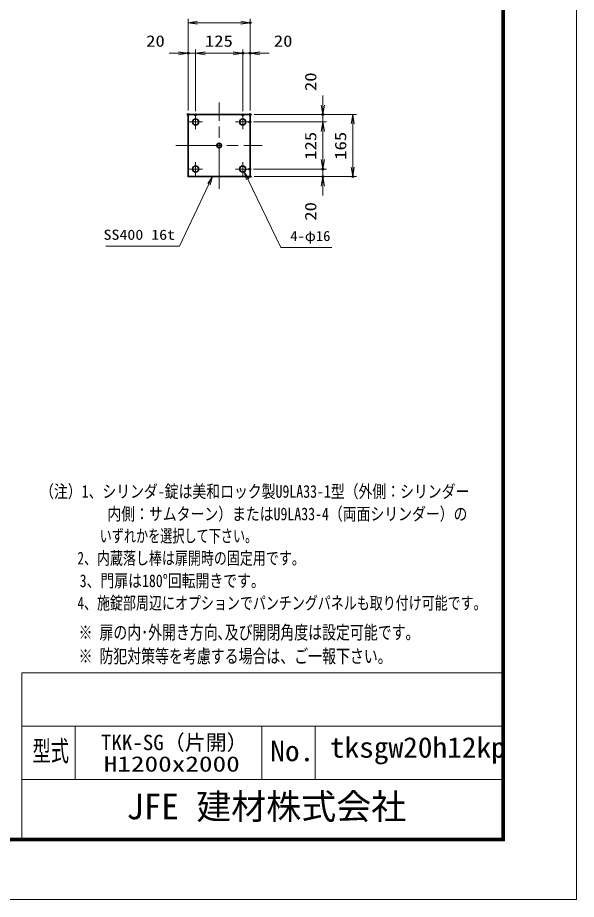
# Model space of a CAD drawing. Units: millimetres at full size, with parts at other scales. Extents: x -5940 to 5940, y -4200 to 4200.
# Drawn here: x 2976 to 5940, y -4200 to 478 of the extents above; entities that cross this region are included whole.
import ezdxf
from ezdxf.enums import TextEntityAlignment as Align

# ---------------------------------------------------------------- set-up
doc = ezdxf.new("R2010")
doc.units = ezdxf.units.MM
doc.header["$LTSCALE"] = 20
doc.header["$PDMODE"] = 32
doc.header["$PDSIZE"] = 10
doc.linetypes.add('USER1', pattern=[18, 12, -1.5, 3, -1.5])
doc.linetypes.add('USER2', pattern=[9, 6, -0.75, 1.5, -0.75])
for name, color, linetype, lineweight in [('0-0_D-TTL', 7, 'Continuous', 18), ('0-1_軸線', 200, 'USER1', 15), ('0-3_外形線', 7, 'Continuous', 35), ('0-4_寸法線', 4, 'Continuous', 18), ('0-5_0', 7, 'Continuous', 18), ('1-1_D-TTL-TXT', 7, 'Continuous', 18)]:
    doc.layers.add(name, color=color, linetype=linetype, lineweight=lineweight)
for name, color, linetype in [('0-6_Defpoints', 7, 'Continuous'), ('0-7_文字', 254, 'Continuous'), ('1-2_WAKU', 7, 'Continuous')]:
    doc.layers.add(name, color=color, linetype=linetype)
doc.styles.add('ＭＳ ゴシック', font='')
doc.styles.get('ＭＳ ゴシック').set_extended_font_data('MS Gothic')

# ---------------------------------------------------------------- blocks, each defined once
blk = doc.blocks.new('_Open')
at = {"layer": '0-5_0'}
blk.add_line((-20, 3.333), (0, 0), dxfattribs=at)
blk.add_lwpolyline([(-20, -3.333), (0, 0), (-20, 0)], dxfattribs=at)
blk = doc.blocks.new('S43')
at = {"layer": '0-4_寸法線'}
for points in [[(-3701146.3, 54977052.3), (-3693344.7, 54977052.3), (-3690214.7, 54983630.8), (-3689832.9, 54984433.5)], [(-3690081, 54983567.2), (-3689832.9, 54984433.5), (-3690348.5, 54983694.5)]]:
    blk.add_lwpolyline(points, dxfattribs=at)
at = {"layer": '0-4_寸法線', "color": 254, "style": 'ＭＳ ゴシック', "width": 1.15}
blk.add_text('SS400 16t', height=1078, dxfattribs=at).set_placement((-3701402.3, 54977405.1), align=Align.BOTTOM_LEFT)
blk = doc.blocks.new('S44')
at = {"layer": '0-4_寸法線'}
for points in [[(-3677179, 54976920.8), (-3682574.2, 54976920.8), (-3686104.3, 54984147.3), (-3686494.4, 54984946)], [(-3685971.1, 54984212.3), (-3686494.4, 54984946), (-3686237.4, 54984082.3)]]:
    blk.add_lwpolyline(points, dxfattribs=at)
at = {"layer": '0-4_寸法線', "color": 254, "style": 'ＭＳ ゴシック', "width": 1.05}
blk.add_text('4-φ16', height=1078, dxfattribs=at).set_placement((-3681582.2, 54977273.6), align=Align.BOTTOM_LEFT)

msp = doc.modelspace()

# ---------------------------------------------------------------- linework, layer by layer
at = {"layer": '0-0_D-TTL'}
for p, q in [((2998.29, -2997.86), (2998.29, -3874.71)), ((2998.29, -2997.86), (5544, -2997.86)), ((2998.29, -3280.71), (5544, -3280.71)), ((3281.14, -3280.71), (3281.14, -3563.57)), ((4271.14, -3280.71), (4271.14, -3563.57)), ((4554, -3280.71), (4554, -3563.57)), ((2998.29, -3563.57), (5544, -3563.57))]:
    msp.add_line(p, q, dxfattribs=at)
for points in [[(-5940, -4200), (5940, -4200), (5940, 4200), (-5940, 4200)], [(-5558.14, 3889.71), (5558.14, 3889.71), (5558.14, -3888.86), (-5558.14, -3888.86)], [(-5554.61, 3886.18), (5554.61, 3886.18), (5554.61, -3885.32), (-5554.61, -3885.32)], [(-5551.07, 3882.64), (5551.07, 3882.64), (5551.07, -3881.79), (-5551.07, -3881.79)], [(-5547.54, 3879.11), (5547.54, 3879.11), (5547.54, -3878.25), (-5547.54, -3878.25)], [(-5544, 3875.57), (5544, 3875.57), (5544, -3874.71), (-5544, -3874.71)]]:
    msp.add_lwpolyline(points, close=True, dxfattribs=at)
at = {"layer": '0-1_軸線'}
for p, q in [((4045.15, -429.11), (4045.15, 28.89)), ((3920.15, -75.11), (3920.15, -37.61)), ((4170.15, -75.11), (4170.15, -37.61)), ((3920.15, -75.11), (3882.65, -75.11)), ((3920.15, -75.11), (3957.65, -75.11)), ((3920.15, -75.11), (3920.15, -112.61)), ((4170.15, -75.11), (4132.65, -75.11)), ((4170.15, -75.11), (4207.65, -75.11)), ((4170.15, -75.11), (4170.15, -112.61)), ((4045.15, -200.11), (4045.15, -185.11)), ((4045.15, -200.11), (4045.15, -185.11)), ((3816.15, -200.11), (4274.15, -200.11)), ((4045.15, -200.11), (4030.15, -200.11)), ((4045.15, -200.11), (4030.15, -200.11)), ((4045.15, -200.11), (4045.15, -215.11)), ((4045.15, -200.11), (4060.15, -200.11)), ((4045.15, -200.11), (4045.15, -215.11)), ((4045.15, -200.11), (4060.15, -200.11)), ((3920.15, -325.11), (3882.65, -325.11)), ((3920.15, -325.11), (3920.15, -287.61)), ((3920.15, -325.11), (3957.65, -325.11)), ((3920.15, -325.11), (3920.15, -362.61)), ((4170.15, -325.11), (4132.65, -325.11)), ((4170.15, -325.11), (4170.15, -287.61)), ((4170.15, -325.11), (4207.65, -325.11)), ((4170.15, -325.11), (4170.15, -362.61))]:
    msp.add_line(p, q, dxfattribs=at)
at = {"layer": '0-1_軸線', "linetype": 'USER2'}
for p, q in [((4045.15, -213.31), (4045.15, -186.91)), ((4031.95, -200.11), (4058.35, -200.11))]:
    msp.add_line(p, q, dxfattribs=at)
at = {"layer": '0-3_外形線'}
msp.add_lwpolyline([(3880.15, -35.11), (4210.15, -35.11), (4210.15, -365.11), (3880.15, -365.11)], close=True, dxfattribs=at)
for centre, radius in [((3920.15, -75.11), 16), ((4170.15, -75.11), 16), ((4045.15, -200.11), 12), ((3920.15, -325.11), 16), ((4170.15, -325.11), 16)]:
    msp.add_circle(centre, radius, dxfattribs=at)
at = {"layer": '0-4_寸法線'}
for p, q in [((3880.15, -15.11), (3880.15, 471.7)), ((4210.15, -15.11), (4210.15, 471.7)), ((3880.15, 451.7), (4210.15, 451.7)), ((3830.15, 289.49), (3780.15, 289.49)), ((3880.15, -15.11), (3880.15, 309.49)), ((3920.15, 289.49), (3880.15, 289.49)), ((3920.15, -17.61), (3920.15, 309.49)), ((3920.15, -17.61), (3920.15, 309.49)), ((3920.15, 289.49), (4170.15, 289.49)), ((3970.15, 289.49), (4020.15, 289.49)), ((4120.15, 289.49), (4070.15, 289.49)), ((4170.15, -17.61), (4170.15, 309.49)), ((4170.15, -17.61), (4170.15, 309.49)), ((4170.15, 289.49), (4210.15, 289.49)), ((4210.15, -15.11), (4210.15, 309.49)), ((4260.15, 289.49), (4310.15, 289.49)), ((4595.19, 14.89), (4595.19, 64.89)), ((4230.15, -35.11), (4615.19, -35.11)), ((4230.15, -35.11), (4773.82, -35.11)), ((4595.19, -75.11), (4595.19, -35.11)), ((4753.82, -35.11), (4753.82, -365.11)), ((4227.65, -75.11), (4615.19, -75.11)), ((4227.65, -75.11), (4615.19, -75.11)), ((4595.19, -75.11), (4595.19, -325.11)), ((4595.19, -125.11), (4595.19, -175.11)), ((4595.19, -275.11), (4595.19, -225.11)), ((4227.65, -325.11), (4615.19, -325.11)), ((4227.65, -325.11), (4615.19, -325.11)), ((4595.19, -325.11), (4595.19, -365.11)), ((4230.15, -365.11), (4615.19, -365.11)), ((4230.15, -365.11), (4773.82, -365.11)), ((4595.19, -415.11), (4595.19, -465.11))]:
    msp.add_line(p, q, dxfattribs=at)
at = {"layer": '0-6_Defpoints'}
for p in [(4210.15, 451.7), (3880.15, 289.49), (4170.15, 289.49), (4210.15, 289.49), (3880.15, -35.11), (3920.15, -37.61), (4170.15, -37.61), (4210.15, -35.11), (4210.15, -35.11), (4595.19, -35.11), (4207.65, -75.11), (4207.65, -325.11), (4595.19, -325.11), (4210.15, -365.11), (4595.19, -365.11), (4753.82, -365.11)]:
    msp.add_point(p, dxfattribs=at)

# ---------------------------------------------------------------- block references
at = {"layer": '0-4_寸法線', "xscale": 2.5, "yscale": 2.5}
for p, rotation in [((3880.15, 451.7), 180), ((3920.15, 289.49), 180), ((3920.15, 289.49), 180), ((4210.15, 289.49), 180), ((4595.19, -35.11), 270), ((4753.82, -35.11), 90), ((4595.19, -75.11), 90), ((4595.19, -75.11), 90), ((4595.19, -325.11), 270), ((4595.19, -325.11), 270), ((4753.82, -365.11), 270), ((4595.19, -365.11), 90)]:
    msp.add_blockref('_Open', p, dxfattribs=dict(at, rotation=rotation))
at = {"layer": '0-4_寸法線'}
for name, p, xscale, yscale in [('_Open', (4210.15, 451.7), 2.5, 2.5), ('_Open', (3880.15, 289.49), 2.5, 2.5), ('_Open', (4170.15, 289.49), 2.5, 2.5), ('_Open', (4170.15, 289.49), 2.5, 2.5), ('S43', (188501.9, -2749586.79), 0.05, 0.05), ('S44', (188501.9, -2749586.79), 0.05, 0.05)]:
    msp.add_blockref(name, p, dxfattribs=dict(at, xscale=xscale, yscale=yscale))

# ---------------------------------------------------------------- texts
at = {"layer": '0-4_寸法線', "color": 254, "style": 'ＭＳ ゴシック', "width": 1.2}
for s, p in [('20', (3657.85, 305.83)), ('125', (3969.55, 305.83)), ('20', (4335.22, 305.83))]:
    msp.add_text(s, height=60.56, dxfattribs=at).set_placement(p, align=Align.BOTTOM_LEFT)
for s, p in [('20', (4578.85, 88.87)), ('125', (4578.85, -275.71)), ('165', (4737.48, -275.71)), ('20', (4578.85, -599.14))]:
    msp.add_text(s, height=60.56, rotation=90, dxfattribs=at).set_placement(p, align=Align.BOTTOM_LEFT)
at = {"layer": '0-7_文字', "style": 'ＭＳ ゴシック'}
for s, height, width, p in [('（注）1、シリンダ-錠は美和ロック製U9LA33-1型（外側：シリンダー', 67.35, 0.8, (3095.13, -2089.21)), ('\u3000       内側：サムターン）またはU9LA33-4（両面シリンダー）の', 67.35, 0.8, (3122.01, -2208.68)), ('\u3000\u3000     いずれかを選択して下さい。', 67.35, 0.7, (3122.01, -2325.45)), ('     2、内蔵落し棒は扉開時の固定用です。', 67.35, 0.75, (3122.01, -2443.39)), ('     3、門扉は180°回転開きです。', 67.35, 0.8, (3122.01, -2563.39)), ('     4、施錠部周辺にオプションでパンチングパネルも取り付け可能です。', 67.35, 0.75, (3122.01, -2681.33)), ('※ 扉の内･外開き方向､及び開閉角度は設定可能です｡', 72.16, 0.75, (3299.43, -2841.1)), ('※ 防犯対策等を考慮する場合は、ご一報下さい。', 72.16, 0.75, (3299.43, -2967.47))]:
    msp.add_text(s, height=height, dxfattribs=dict(at, width=width)).set_placement(p, align=Align.BOTTOM_LEFT)
at = {"layer": '1-1_D-TTL-TXT', "style": 'ＭＳ ゴシック'}
for s, width, p in [('型式', 0.65, (3055.23, -3499.65)), ('No.', 1.05, (4316.4, -3499.65)), ('tksgw20h12kp', 1.05, (4632.26, -3480.79))]:
    msp.add_text(s, height=108.9, dxfattribs=dict(at, width=width)).set_placement(p, align=Align.BOTTOM_LEFT)
msp.add_text('JFE 建材株式会社', height=136.1, dxfattribs=at).set_placement((3553.22, -3816.03), align=Align.BOTTOM_LEFT)
at = {"layer": '1-2_WAKU', "style": 'ＭＳ ゴシック'}
msp.add_text('TKK-SG（片開）', height=81.64, dxfattribs=at).set_placement((3417.9, -3432.67), align=Align.BOTTOM_LEFT)
at = {"layer": '1-2_WAKU', "style": 'ＭＳ ゴシック', "width": 1.3}
msp.add_text('H1200x2000', height=81.64, dxfattribs=at).set_placement((3432.67, -3546.87), align=Align.BOTTOM_LEFT)

doc.saveas('drawing.dxf')
